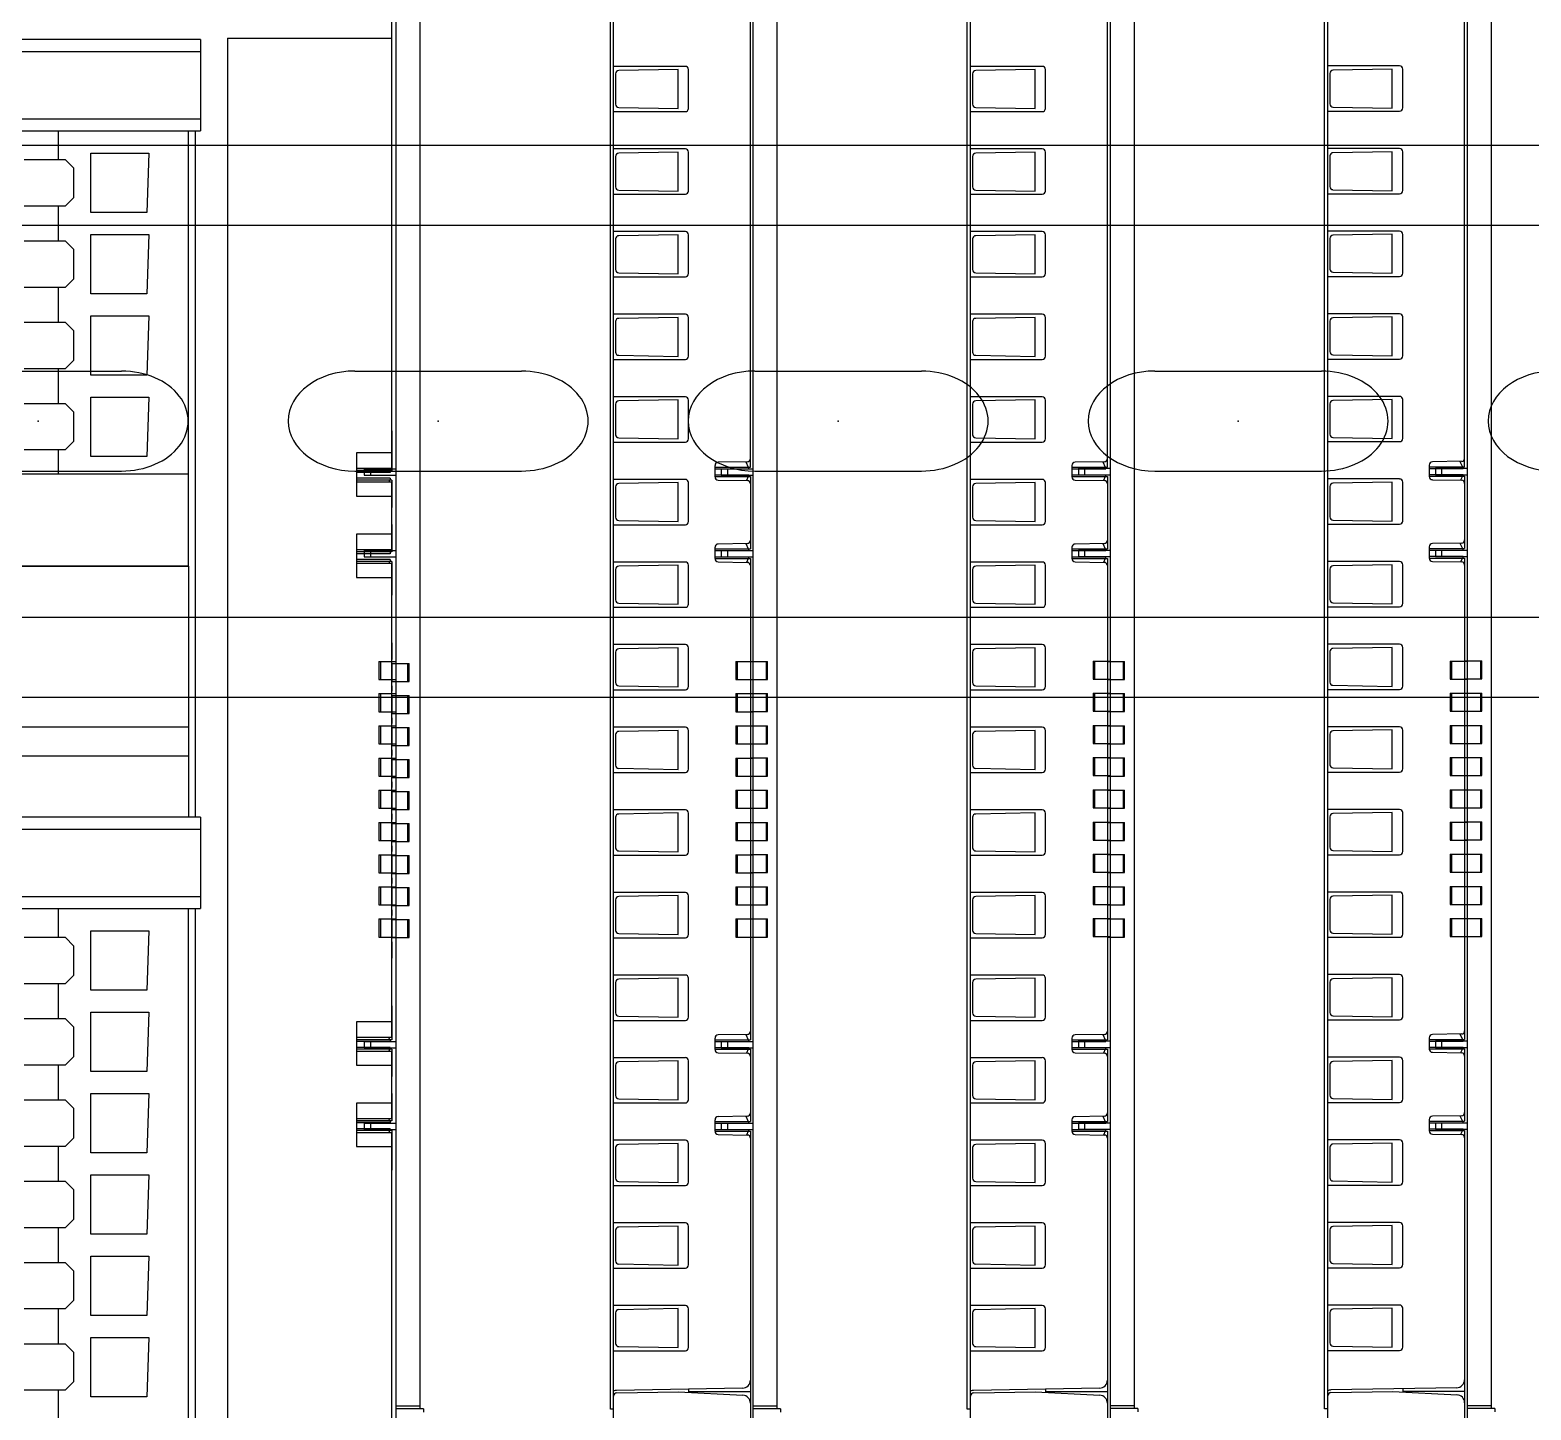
# Model space of a CAD drawing. Header units: inches. Extents: x 0.1 to 89.7, y 0.1 to 57.6.
# Drawn here: x 77.093 to 80.822, y 31.256 to 34.684 of the extents above; entities that cross this region are included whole.
import ezdxf
from ezdxf.enums import TextEntityAlignment as Align

# ---------------------------------------------------------------- set-up
doc = ezdxf.new("R2010")
doc.units = ezdxf.units.IN
doc.header["$MEASUREMENT"] = 0
doc.layers.add('PSYMS', color=7, linetype='Continuous')
doc.styles.get("Standard").update_dxf_attribs({"font": 'arial.ttf'})
doc.styles.add('WD', font='romans.shx', dxfattribs={"height": 0.185})

# ---------------------------------------------------------------- blocks, each defined once
blk = doc.blocks.new('5069_L320ERS2')
at = {"color": 7, "linetype": 'Continuous', "lineweight": 25}
for p, q in [((4.5798, 2.8163), (4.5798, 5.8723)), ((4.0224, 4.067), (3.4108, 4.067)), ((3.4108, 4.032), (4.0224, 4.032)), ((4.0224, 4.067), (4.0224, 3.8009)), ((4.1004, 4.0712), (4.1004, 0.0044)), ((4.1004, 4.0712), (4.5798, 4.0712)), ((3.4108, 3.8359), (4.0224, 3.8359)), ((3.4108, 3.8009), (4.0224, 3.8009)), ((3.6069, 3.8009), (3.6069, 3.7159)), ((3.9874, 2.532), (3.9874, 3.8009)), ((4.007, 3.8009), (4.007, 1.7986)), ((3.7021, 3.5623), (3.7021, 3.7355)), ((3.7021, 3.7355), (3.8712, 3.7355)), ((3.8712, 3.7355), (3.866, 3.5623)), ((3.6284, 3.7159), (3.5075, 3.7159)), ((3.6284, 3.7159), (3.6517, 3.6926)), ((3.6517, 3.6926), (3.6517, 3.6057)), ((3.6517, 3.6057), (3.6284, 3.5824)), ((3.5075, 3.5824), (3.6284, 3.5824)), ((3.6069, 3.5824), (3.6069, 3.4788)), ((3.866, 3.5623), (3.7021, 3.5623)), ((3.6284, 3.4788), (3.5075, 3.4788)), ((3.6284, 3.4788), (3.6517, 3.4554)), ((3.7021, 3.3252), (3.7021, 3.4984)), ((3.7021, 3.4984), (3.8712, 3.4984)), ((3.8712, 3.4984), (3.866, 3.3252)), ((3.6517, 3.4554), (3.6517, 3.3686)), ((3.5075, 3.3452), (3.6284, 3.3452)), ((3.6069, 3.3452), (3.6069, 3.2416)), ((3.6517, 3.3686), (3.6284, 3.3452)), ((3.866, 3.3252), (3.7021, 3.3252)), ((3.6284, 3.2416), (3.5075, 3.2416)), ((3.6284, 3.2416), (3.6517, 3.2183)), ((3.7021, 3.088), (3.7021, 3.2612)), ((3.7021, 3.2612), (3.8712, 3.2612)), ((3.8712, 3.2612), (3.866, 3.088)), ((3.6517, 3.2183), (3.6517, 3.1314)), ((3.6517, 3.1314), (3.6284, 3.1081)), ((3.5075, 3.1081), (3.6284, 3.1081)), ((3.6069, 3.1081), (3.6069, 3.0044)), ((3.866, 3.088), (3.7021, 3.088)), ((3.7021, 2.8508), (3.7021, 3.024)), ((3.7021, 3.024), (3.8712, 3.024)), ((3.8712, 3.024), (3.866, 2.8508)), ((3.6284, 3.0044), (3.5075, 3.0044)), ((3.6284, 3.0044), (3.6517, 2.9811)), ((3.6517, 2.9811), (3.6517, 2.8943)), ((3.6517, 2.8943), (3.6284, 2.8709)), ((4.5798, 2.926), (4.5803, 2.926)), ((4.5803, 2.926), (4.5803, 2.81)), ((3.5075, 2.8709), (3.6284, 2.8709)), ((3.6069, 2.8709), (3.6069, 2.8)), ((3.866, 2.8508), (3.7021, 2.8508)), ((4.4771, 2.8621), (4.4771, 2.7354)), ((4.5798, 2.8621), (4.4771, 2.8621)), ((4.5798, 2.8163), (4.4771, 2.8163)), ((4.5803, 2.81), (4.4771, 2.81)), ((4.5757, 2.8099), (4.4771, 2.8099)), ((4.5757, 2.8046), (4.4771, 2.8046)), ((4.5739, 2.81), (4.571, 2.8163)), ((4.5757, 2.81), (4.5757, 2.8046)), ((3.366, 2.8), (3.9874, 2.8)), ((4.5757, 2.7873), (4.4771, 2.7873)), ((4.5757, 2.782), (4.4771, 2.782)), ((4.5803, 2.782), (4.4771, 2.782)), ((4.5798, 2.7757), (4.4771, 2.7757)), ((4.571, 2.7757), (4.5739, 2.782)), ((4.5757, 2.7873), (4.5757, 2.782)), ((4.5798, 2.5791), (4.5798, 2.7757)), ((4.5803, 2.782), (4.5803, 2.7024)), ((4.4771, 2.7354), (4.5798, 2.7354)), ((4.5803, 2.7024), (4.5798, 2.7024)), ((4.5798, 2.6529), (4.5803, 2.6529)), ((4.5803, 2.6529), (4.5803, 2.5728)), ((4.4771, 2.6249), (4.4771, 2.4983)), ((4.5798, 2.6249), (4.4771, 2.6249)), ((4.5798, 2.5791), (4.4771, 2.5791)), ((4.5757, 2.5728), (4.4771, 2.5728)), ((4.5803, 2.5728), (4.4771, 2.5728)), ((4.5757, 2.5675), (4.4771, 2.5675)), ((4.5757, 2.5502), (4.4771, 2.5502)), ((4.5757, 2.5449), (4.4771, 2.5449)), ((4.5803, 2.5448), (4.4771, 2.5448)), ((4.5739, 2.5728), (4.571, 2.5791)), ((4.571, 2.5385), (4.5739, 2.5448)), ((4.5757, 2.5728), (4.5757, 2.5675)), ((4.5757, 2.5502), (4.5757, 2.5448)), ((4.5803, 2.5448), (4.5803, 2.4461)), ((3.366, 2.532), (3.9874, 2.532)), ((3.366, 2.531), (3.9874, 2.531)), ((3.9874, 2.531), (3.9874, 1.7986)), ((4.5798, 2.5385), (4.4771, 2.5385)), ((4.4771, 2.4983), (4.5798, 2.4983)), ((4.5798, 1.1562), (4.5798, 2.5385)), ((4.5803, 2.4461), (4.5798, 2.4461)), ((4.5798, 2.3074), (4.5803, 2.3074)), ((4.5803, 2.3074), (4.5803, 2.2593)), ((4.5803, 2.2593), (4.5798, 2.2593)), ((4.5799, 2.2472), (4.6303, 2.2472)), ((4.5799, 2.2472), (4.5799, 2.1949)), ((4.6262, 2.2472), (4.6262, 2.1949)), ((4.6303, 2.1949), (4.6303, 2.2472)), ((4.5799, 2.1949), (4.6303, 2.1949)), ((4.5798, 2.1823), (4.5803, 2.1823)), ((4.5803, 2.166), (4.5798, 2.166)), ((4.5799, 2.1538), (4.6303, 2.1538)), ((4.5799, 2.1538), (4.5799, 2.1015)), ((4.5803, 2.1823), (4.5803, 2.166)), ((4.6262, 2.1538), (4.6262, 2.1015)), ((4.6303, 2.1015), (4.6303, 2.1538)), ((4.5799, 2.1015), (4.6303, 2.1015)), ((3.366, 2.0627), (3.9874, 2.0627)), ((4.5798, 2.0889), (4.5803, 2.0889)), ((4.5803, 2.0726), (4.5798, 2.0726)), ((4.5799, 2.0605), (4.6303, 2.0605)), ((4.5799, 2.0605), (4.5799, 2.0082)), ((4.5803, 2.0889), (4.5803, 2.0726)), ((4.6262, 2.0605), (4.6262, 2.0082)), ((4.6303, 2.0082), (4.6303, 2.0605)), ((3.366, 1.9776), (3.9874, 1.9776)), ((4.5798, 1.9956), (4.5803, 1.9956)), ((4.5803, 1.9792), (4.5798, 1.9792)), ((4.5799, 2.0082), (4.6303, 2.0082)), ((4.5803, 1.9956), (4.5803, 1.9792)), ((4.5799, 1.9671), (4.6303, 1.9671)), ((4.5799, 1.9671), (4.5799, 1.9148)), ((4.6262, 1.9671), (4.6262, 1.9148)), ((4.6303, 1.9148), (4.6303, 1.9671)), ((4.5798, 1.9022), (4.5803, 1.9022)), ((4.5803, 1.8859), (4.5798, 1.8859)), ((4.5799, 1.9148), (4.6303, 1.9148)), ((4.5803, 1.9022), (4.5803, 1.8859)), ((4.5799, 1.8737), (4.6303, 1.8737)), ((4.5799, 1.8737), (4.5799, 1.8214)), ((4.6262, 1.8737), (4.6262, 1.8214)), ((4.6303, 1.8214), (4.6303, 1.8737)), ((4.0224, 1.7986), (3.4108, 1.7986)), ((4.0224, 1.7986), (4.0224, 1.5324)), ((4.5798, 1.8088), (4.5803, 1.8088)), ((4.5799, 1.8214), (4.6303, 1.8214)), ((4.5803, 1.8088), (4.5803, 1.7925)), ((3.4108, 1.7635), (4.0224, 1.7635)), ((4.5803, 1.7925), (4.5798, 1.7925)), ((4.5799, 1.7803), (4.6303, 1.7803)), ((4.5799, 1.7803), (4.5799, 1.7281)), ((4.6262, 1.7803), (4.6262, 1.7281)), ((4.6303, 1.7281), (4.6303, 1.7803)), ((4.5798, 1.7155), (4.5803, 1.7155)), ((4.5799, 1.7281), (4.6303, 1.7281)), ((4.5803, 1.7155), (4.5803, 1.6991)), ((4.5803, 1.6991), (4.5798, 1.6991)), ((4.5799, 1.687), (4.6303, 1.687)), ((4.5799, 1.687), (4.5799, 1.6347)), ((4.6262, 1.687), (4.6262, 1.6347)), ((4.6303, 1.6347), (4.6303, 1.687)), ((4.5798, 1.6221), (4.5803, 1.6221)), ((4.5799, 1.6347), (4.6303, 1.6347)), ((4.5803, 1.6221), (4.5803, 1.6057)), ((4.5803, 1.6057), (4.5798, 1.6057)), ((4.5799, 1.5936), (4.6303, 1.5936)), ((4.5799, 1.5936), (4.5799, 1.5413)), ((4.6262, 1.5936), (4.6262, 1.5413)), ((4.6303, 1.5413), (4.6303, 1.5936)), ((3.4108, 1.5675), (4.0224, 1.5675)), ((3.4108, 1.5324), (4.0224, 1.5324)), ((3.6069, 1.5324), (3.6069, 1.4475)), ((3.9874, 0.0045), (3.9874, 1.5324)), ((4.007, 1.5324), (4.007, 0.0044)), ((4.5799, 1.5413), (4.6303, 1.5413)), ((4.5798, 1.5287), (4.5803, 1.5287)), ((4.5803, 1.5124), (4.5798, 1.5124)), ((4.5799, 1.5002), (4.6303, 1.5002)), ((4.5799, 1.5002), (4.5799, 1.4479)), ((4.5803, 1.5287), (4.5803, 1.5124)), ((4.6262, 1.5002), (4.6262, 1.4479)), ((4.6303, 1.4479), (4.6303, 1.5002)), ((3.6284, 1.4475), (3.5075, 1.4475)), ((3.6284, 1.4475), (3.6517, 1.4241)), ((3.7021, 1.2939), (3.7021, 1.4671)), ((3.7021, 1.4671), (3.8712, 1.4671)), ((3.8712, 1.4671), (3.866, 1.2939)), ((4.5799, 1.4479), (4.6303, 1.4479)), ((3.6517, 1.4241), (3.6517, 1.3373)), ((4.5798, 1.4353), (4.5803, 1.4353)), ((4.5803, 1.4353), (4.5803, 1.3873)), ((4.5803, 1.3873), (4.5798, 1.3873)), ((3.5075, 1.314), (3.6284, 1.314)), ((3.6069, 1.314), (3.6069, 1.2103)), ((3.6517, 1.3373), (3.6284, 1.314)), ((3.866, 1.2939), (3.7021, 1.2939)), ((3.7021, 1.0567), (3.7021, 1.2299)), ((3.7021, 1.2299), (3.8712, 1.2299)), ((3.8712, 1.2299), (3.866, 1.0567)), ((4.5798, 1.2486), (4.5803, 1.2486)), ((4.5803, 1.2486), (4.5803, 1.1499)), ((3.6284, 1.2103), (3.5075, 1.2103)), ((3.6284, 1.2103), (3.6517, 1.187)), ((3.6517, 1.187), (3.6517, 1.1001)), ((4.4771, 1.2017), (4.4771, 1.0755)), ((4.5798, 1.2017), (4.4771, 1.2017)), ((4.5798, 1.1562), (4.4771, 1.1562)), ((4.5803, 1.1499), (4.4771, 1.1499)), ((4.5757, 1.1498), (4.4771, 1.1498)), ((4.5757, 1.1445), (4.4771, 1.1445)), ((4.5739, 1.1499), (4.571, 1.1562)), ((4.5757, 1.1499), (4.5757, 1.1445)), ((3.6517, 1.1001), (3.6284, 1.0768)), ((4.5757, 1.1272), (4.4771, 1.1272)), ((4.5757, 1.1219), (4.4771, 1.1219)), ((4.5803, 1.1218), (4.4771, 1.1218)), ((4.5798, 1.1155), (4.4771, 1.1155)), ((4.571, 1.1155), (4.5739, 1.1218)), ((4.5757, 1.1272), (4.5757, 1.1218)), ((4.5798, 0.919), (4.5798, 1.1155)), ((4.5803, 1.1218), (4.5803, 1.0423)), ((3.5075, 1.0768), (3.6284, 1.0768)), ((3.6069, 1.0768), (3.6069, 0.9732)), ((3.866, 1.0567), (3.7021, 1.0567)), ((4.4771, 1.0755), (4.5798, 1.0755)), ((4.5803, 1.0423), (4.5798, 1.0423)), ((3.6284, 0.9732), (3.5075, 0.9732)), ((3.6284, 0.9732), (3.6517, 0.9498)), ((3.7021, 0.8196), (3.7021, 0.9928)), ((3.7021, 0.9928), (3.8712, 0.9928)), ((3.8712, 0.9928), (3.866, 0.8196)), ((4.4771, 0.9645), (4.4771, 0.8384)), ((4.5798, 0.9645), (4.4771, 0.9645)), ((4.5798, 0.9928), (4.5803, 0.9928)), ((4.5803, 0.9928), (4.5803, 0.9127)), ((3.6517, 0.9498), (3.6517, 0.863)), ((4.5798, 0.919), (4.4771, 0.919)), ((4.5803, 0.9127), (4.4771, 0.9127)), ((4.5757, 0.9126), (4.4771, 0.9126)), ((4.5757, 0.9073), (4.4771, 0.9073)), ((4.5757, 0.8901), (4.4771, 0.8901)), ((4.5757, 0.8848), (4.4771, 0.8848)), ((4.5803, 0.8847), (4.4771, 0.8847)), ((4.5798, 0.8784), (4.4771, 0.8784)), ((4.5739, 0.9127), (4.571, 0.919)), ((4.571, 0.8784), (4.5739, 0.8847)), ((4.5757, 0.9127), (4.5757, 0.9073)), ((4.5757, 0.8901), (4.5757, 0.8847)), ((4.5798, -0.1216), (4.5798, 0.8784)), ((4.5803, 0.8847), (4.5803, 0.7691)), ((3.5075, 0.8396), (3.6284, 0.8396)), ((3.6069, 0.8396), (3.6069, 0.736)), ((3.6517, 0.863), (3.6284, 0.8396)), ((4.4771, 0.8384), (4.5798, 0.8384)), ((3.866, 0.8196), (3.7021, 0.8196)), ((3.7021, 0.5824), (3.7021, 0.7556)), ((3.7021, 0.7556), (3.8712, 0.7556)), ((3.8712, 0.7556), (3.866, 0.5824)), ((4.5798, 0.7691), (4.5803, 0.7691)), ((3.6284, 0.736), (3.5075, 0.736)), ((3.6284, 0.736), (3.6517, 0.7127)), ((3.6517, 0.7127), (3.6517, 0.6258)), ((3.6517, 0.6258), (3.6284, 0.6025)), ((3.5075, 0.6025), (3.6284, 0.6025)), ((3.6069, 0.6025), (3.6069, 0.4988)), ((3.866, 0.5824), (3.7021, 0.5824)), ((3.6284, 0.4988), (3.5075, 0.4988)), ((3.6284, 0.4988), (3.6517, 0.4755)), ((3.7021, 0.3452), (3.7021, 0.5184)), ((3.7021, 0.5184), (3.8712, 0.5184)), ((3.8712, 0.5184), (3.866, 0.3452)), ((3.6517, 0.4755), (3.6517, 0.3887)), ((3.5075, 0.3653), (3.6284, 0.3653)), ((3.6069, 0.3653), (3.6069, 0.2617)), ((3.6517, 0.3887), (3.6284, 0.3653)), ((3.866, 0.3452), (3.7021, 0.3452)), ((3.7021, 0.1081), (3.7021, 0.2813)), ((3.7021, 0.2813), (3.8712, 0.2813)), ((3.8712, 0.2813), (3.866, 0.1081)), ((3.6284, 0.2617), (3.5075, 0.2617)), ((3.6284, 0.2617), (3.6517, 0.2383)), ((3.6517, 0.2383), (3.6517, 0.1515)), ((3.6517, 0.1515), (3.6284, 0.1282)), ((3.5075, 0.1282), (3.6284, 0.1282)), ((3.6069, 0.1282), (3.6069, 0.0045)), ((3.866, 0.1081), (3.7021, 0.1081))]:
    blk.add_line(p, q, dxfattribs=at)
at = {"style": 'WD', "width": 0.7}
for tag, p in [('INST', (2.5, 6.6696)), ('LOC', (2.5, 6.5)), ('DESC1', (2.5, 6.3438)), ('DESC2', (2.5, 6.1875)), ('DESC3', (2.5, 6.0396)), ('XREF', (2.5, 5.4688))]:
    blk.add_attdef(tag, text='', height=0.125, dxfattribs=at).set_placement(p, align=Align.CENTER)
at = {"style": 'WD'}
blk.add_attdef('TAG1', text='', height=0.125, dxfattribs=at).set_placement((2.5, 5.875), align=Align.CENTER)
at = {"style": 'WD', "flags": 9}
blk.add_attdef('FAMILY', (2.7047, 5.8398), '', height=0.01, dxfattribs=at)
for tag, p in [('MFG', (2.7278, 5.7762)), ('CAT', (2.7297, 5.7957)), ('ASSYCODE', (2.73, 5.7589))]:
    blk.add_attdef(tag, text='', height=0.01, dxfattribs=at).set_placement(p, align=Align.CENTER)
blk = doc.blocks.new('5069_IB16')
at = {"color": 7, "linetype": 'Continuous', "lineweight": 25}
for p, q in [((-0.0003, -0.1235), (-0.0003, 5.1502)), ((0.8991, 2.456), (0.8991, 5.1378)), ((0.061, 0.0653), (0.061, 4.0712)), ((0.5434, 0.0645), (0.5434, 4.0712)), ((0.5516, -0.0009), (0.5516, 4.0712)), ((0.7338, 3.4734), (0.5516, 3.4734)), ((0.5569, 3.4547), (0.5569, 3.3773)), ((0.7154, 3.4655), (0.5649, 3.4629)), ((0.7154, 3.3665), (0.7154, 3.4655)), ((0.742, 3.3667), (0.742, 3.4653)), ((0.5516, 3.3585), (0.7338, 3.3585)), ((0.5649, 3.3691), (0.7154, 3.3665)), ((0.7338, 3.2637), (0.5516, 3.2637)), ((0.5569, 3.245), (0.5569, 3.1675)), ((0.7154, 3.2558), (0.5649, 3.2531)), ((0.7154, 3.1567), (0.7154, 3.2558)), ((0.742, 3.157), (0.742, 3.2555)), ((0.5516, 3.1488), (0.7338, 3.1488)), ((0.5649, 3.1594), (0.7154, 3.1567)), ((0.7338, 3.054), (0.5516, 3.054)), ((0.5569, 3.0353), (0.5569, 2.9578)), ((0.7154, 3.0461), (0.5649, 3.0434)), ((0.7154, 2.947), (0.7154, 3.0461)), ((0.742, 2.9473), (0.742, 3.0458)), ((0.5516, 2.9391), (0.7338, 2.9391)), ((0.5649, 2.9497), (0.7154, 2.947)), ((0.7338, 2.8443), (0.5516, 2.8443)), ((0.5569, 2.8255), (0.5569, 2.7481)), ((0.7154, 2.8363), (0.5649, 2.8337)), ((0.7154, 2.7373), (0.7154, 2.8363)), ((0.742, 2.7375), (0.742, 2.8361)), ((0.5516, 2.7294), (0.7338, 2.7294)), ((0.5649, 2.7399), (0.7154, 2.7373)), ((0.7338, 2.6346), (0.5516, 2.6346)), ((0.5569, 2.6158), (0.5569, 2.5384)), ((0.7154, 2.6266), (0.5649, 2.624)), ((0.7154, 2.5276), (0.7154, 2.6266)), ((0.742, 2.5278), (0.742, 2.6264)), ((0.5516, 2.5197), (0.7338, 2.5197)), ((0.5649, 2.5302), (0.7154, 2.5276)), ((-0.0812, 2.4519), (-0.0003, 2.4519)), ((-0.0812, 2.4519), (-0.0812, 2.4356)), ((-0.0657, 2.4519), (-0.0657, 2.4356)), ((0.8091, 2.4602), (0.8091, 2.4313)), ((0.8091, 2.456), (0.8991, 2.456)), ((0.8091, 2.4517), (0.8951, 2.4517)), ((0.891, 2.4697), (0.8172, 2.4684)), ((0.8872, 2.4696), (0.8935, 2.456)), ((0.8951, 2.4517), (0.8951, 2.456)), ((-0.0812, 2.4356), (-0.0003, 2.4356)), ((0.7338, 2.4249), (0.5516, 2.4249)), ((0.5569, 2.4061), (0.5569, 2.3287)), ((0.7154, 2.4169), (0.5649, 2.4143)), ((0.7154, 2.3179), (0.7154, 2.4169)), ((0.742, 2.3181), (0.742, 2.4167)), ((0.8091, 2.4362), (0.8951, 2.4362)), ((0.8091, 2.4319), (0.8991, 2.4319)), ((0.8172, 2.4232), (0.891, 2.4219)), ((0.8935, 2.4319), (0.8889, 2.4219)), ((0.8951, 2.4319), (0.8951, 2.4362)), ((0.8991, 2.4319), (0.8991, 2.2483)), ((0.5516, 2.3099), (0.7338, 2.3099)), ((0.5649, 2.3205), (0.7154, 2.3179)), ((0.8091, 2.2526), (0.8091, 2.2237)), ((0.8091, 2.2483), (0.8991, 2.2483)), ((0.891, 2.262), (0.8172, 2.2607)), ((0.8872, 2.262), (0.8935, 2.2483)), ((0.8951, 2.244), (0.8951, 2.2483)), ((-0.0812, 2.2442), (-0.0812, 2.2279)), ((-0.0812, 2.2442), (-0.0003, 2.2442)), ((-0.0812, 2.2279), (-0.0003, 2.2279)), ((-0.0657, 2.2442), (-0.0657, 2.2279)), ((0.7338, 2.2151), (0.5516, 2.2151)), ((0.8091, 2.244), (0.8951, 2.244)), ((0.8091, 2.2285), (0.8951, 2.2285)), ((0.8091, 2.2242), (0.8991, 2.2242)), ((0.8172, 2.2155), (0.891, 2.2142)), ((0.8935, 2.2242), (0.8889, 2.2142)), ((0.8951, 2.2242), (0.8951, 2.2285)), ((0.8991, 2.2242), (0.8991, 1.0023)), ((0.5569, 2.1964), (0.5569, 2.119)), ((0.7154, 2.2072), (0.5649, 2.2046)), ((0.7154, 2.1082), (0.7154, 2.2072)), ((0.742, 2.1084), (0.742, 2.207)), ((0.5516, 2.1002), (0.7338, 2.1002)), ((0.5649, 2.1108), (0.7154, 2.1082)), ((0.7338, 2.0054), (0.5516, 2.0054)), ((0.5569, 1.9867), (0.5569, 1.9093)), ((0.7154, 1.9975), (0.5649, 1.9949)), ((0.7154, 1.8985), (0.7154, 1.9975)), ((0.742, 1.8987), (0.742, 1.9972)), ((-0.044, 1.9628), (-0.0003, 1.9628)), ((-0.044, 1.9628), (-0.044, 1.917)), ((-0.0405, 1.9628), (-0.0405, 1.917)), ((0.8991, 1.963), (0.9428, 1.963)), ((0.9393, 1.963), (0.9393, 1.9172)), ((0.9428, 1.9172), (0.9428, 1.963)), ((-0.044, 1.917), (-0.0003, 1.917)), ((0.8991, 1.9172), (0.9428, 1.9172)), ((-0.044, 1.881), (-0.0003, 1.881)), ((-0.044, 1.881), (-0.044, 1.8352)), ((-0.0405, 1.881), (-0.0405, 1.8352)), ((0.5516, 1.8905), (0.7338, 1.8905)), ((0.5649, 1.9011), (0.7154, 1.8985)), ((0.8991, 1.8812), (0.9428, 1.8812)), ((0.9393, 1.8812), (0.9393, 1.8354)), ((0.9428, 1.8354), (0.9428, 1.8812)), ((-0.044, 1.8352), (-0.0003, 1.8352)), ((0.8991, 1.8354), (0.9428, 1.8354)), ((-0.044, 1.7993), (-0.0003, 1.7993)), ((-0.044, 1.7993), (-0.044, 1.7535)), ((-0.0405, 1.7993), (-0.0405, 1.7535)), ((0.7338, 1.7957), (0.5516, 1.7957)), ((0.8991, 1.7995), (0.9428, 1.7995)), ((0.9393, 1.7995), (0.9393, 1.7537)), ((0.9428, 1.7537), (0.9428, 1.7995)), ((-0.044, 1.7535), (-0.0003, 1.7535)), ((0.5569, 1.777), (0.5569, 1.6995)), ((0.7154, 1.7878), (0.5649, 1.7851)), ((0.7154, 1.6887), (0.7154, 1.7878)), ((0.742, 1.689), (0.742, 1.7875)), ((0.8991, 1.7537), (0.9428, 1.7537)), ((-0.044, 1.7175), (-0.0003, 1.7175)), ((-0.044, 1.7175), (-0.044, 1.6717)), ((-0.0405, 1.7175), (-0.0405, 1.6717)), ((0.8991, 1.7177), (0.9428, 1.7177)), ((0.9393, 1.7177), (0.9393, 1.6719)), ((0.9428, 1.6719), (0.9428, 1.7177)), ((0.5516, 1.6808), (0.7338, 1.6808)), ((0.5649, 1.6914), (0.7154, 1.6887)), ((-0.044, 1.6717), (-0.0003, 1.6717)), ((0.8991, 1.6719), (0.9428, 1.6719)), ((-0.044, 1.6357), (-0.0003, 1.6357)), ((-0.044, 1.6357), (-0.044, 1.59)), ((-0.0405, 1.6357), (-0.0405, 1.59)), ((0.8991, 1.6359), (0.9428, 1.6359)), ((0.9393, 1.6359), (0.9393, 1.5902)), ((0.9428, 1.5902), (0.9428, 1.6359)), ((-0.044, 1.59), (-0.0003, 1.59)), ((0.7338, 1.586), (0.5516, 1.586)), ((0.5569, 1.5672), (0.5569, 1.4898)), ((0.7154, 1.578), (0.5649, 1.5754)), ((0.7154, 1.479), (0.7154, 1.578)), ((0.742, 1.4793), (0.742, 1.5778)), ((0.8991, 1.5902), (0.9428, 1.5902)), ((-0.044, 1.554), (-0.0003, 1.554)), ((-0.044, 1.554), (-0.044, 1.5082)), ((-0.0405, 1.554), (-0.0405, 1.5082)), ((0.8991, 1.5542), (0.9428, 1.5542)), ((0.9393, 1.5542), (0.9393, 1.5084)), ((0.9428, 1.5084), (0.9428, 1.5542)), ((-0.044, 1.5082), (-0.0003, 1.5082)), ((0.8991, 1.5084), (0.9428, 1.5084)), ((-0.044, 1.4722), (-0.0003, 1.4722)), ((-0.044, 1.4722), (-0.044, 1.4264)), ((-0.0405, 1.4722), (-0.0405, 1.4264)), ((0.5516, 1.4711), (0.7338, 1.4711)), ((0.5649, 1.4816), (0.7154, 1.479)), ((0.8991, 1.4724), (0.9428, 1.4724)), ((0.9393, 1.4724), (0.9393, 1.4266)), ((0.9428, 1.4266), (0.9428, 1.4724)), ((-0.044, 1.4264), (-0.0003, 1.4264)), ((0.8991, 1.4266), (0.9428, 1.4266)), ((-0.044, 1.3905), (-0.0003, 1.3905)), ((-0.044, 1.3905), (-0.044, 1.3447)), ((-0.0405, 1.3905), (-0.0405, 1.3447)), ((0.7338, 1.3763), (0.5516, 1.3763)), ((0.8991, 1.3907), (0.9428, 1.3907)), ((0.9393, 1.3907), (0.9393, 1.3449)), ((0.9428, 1.3449), (0.9428, 1.3907)), ((-0.044, 1.3447), (-0.0003, 1.3447)), ((0.5569, 1.3575), (0.5569, 1.2801)), ((0.7154, 1.3683), (0.5649, 1.3657)), ((0.7154, 1.2693), (0.7154, 1.3683)), ((0.742, 1.2695), (0.742, 1.3681)), ((0.8991, 1.3449), (0.9428, 1.3449)), ((-0.044, 1.3089), (-0.0003, 1.3089)), ((-0.044, 1.3089), (-0.044, 1.2631)), ((-0.0405, 1.3089), (-0.0405, 1.2631)), ((0.8991, 1.3089), (0.9428, 1.3089)), ((0.9393, 1.3089), (0.9393, 1.2631)), ((0.9428, 1.2631), (0.9428, 1.3089)), ((-0.044, 1.2631), (-0.0003, 1.2631)), ((0.5516, 1.2614), (0.7338, 1.2614)), ((0.5649, 1.2719), (0.7154, 1.2693)), ((0.8991, 1.2631), (0.9428, 1.2631)), ((0.7338, 1.1666), (0.5516, 1.1666)), ((0.5569, 1.1478), (0.5569, 1.0704)), ((0.7154, 1.1586), (0.5649, 1.156)), ((0.7154, 1.0596), (0.7154, 1.1586)), ((0.742, 1.0598), (0.742, 1.1584)), ((0.5516, 1.0516), (0.7338, 1.0516)), ((0.5649, 1.0622), (0.7154, 1.0596)), ((-0.0812, 0.9982), (-0.0003, 0.9982)), ((-0.0812, 0.9982), (-0.0812, 0.9819)), ((-0.0657, 0.9982), (-0.0657, 0.9819)), ((0.8091, 1.0065), (0.8091, 0.9776)), ((0.8091, 1.0023), (0.8991, 1.0023)), ((0.8091, 0.998), (0.8951, 0.998)), ((0.891, 1.016), (0.8172, 1.0147)), ((0.8872, 1.0159), (0.8935, 1.0023)), ((0.8951, 0.998), (0.8951, 1.0023)), ((-0.0812, 0.9819), (-0.0003, 0.9819)), ((0.7338, 0.9568), (0.5516, 0.9568)), ((0.8091, 0.9825), (0.8951, 0.9825)), ((0.8091, 0.9782), (0.8991, 0.9782)), ((0.8172, 0.9695), (0.891, 0.9682)), ((0.8935, 0.9782), (0.8889, 0.9682)), ((0.8951, 0.9782), (0.8951, 0.9825)), ((0.8991, 0.9782), (0.8991, 0.7946)), ((0.5569, 0.9381), (0.5569, 0.8607)), ((0.7154, 0.9489), (0.5649, 0.9463)), ((0.7154, 0.8499), (0.7154, 0.9489)), ((0.742, 0.8501), (0.742, 0.9487)), ((0.5516, 0.8419), (0.7338, 0.8419)), ((0.5649, 0.8525), (0.7154, 0.8499)), ((0.891, 0.8083), (0.8172, 0.807)), ((0.8872, 0.8083), (0.8935, 0.7946)), ((-0.0812, 0.7905), (-0.0003, 0.7905)), ((-0.0812, 0.7905), (-0.0812, 0.7742)), ((-0.0812, 0.7742), (-0.0003, 0.7742)), ((-0.0657, 0.7905), (-0.0657, 0.7742)), ((0.8091, 0.7989), (0.8091, 0.77)), ((0.8091, 0.7946), (0.8991, 0.7946)), ((0.8091, 0.7903), (0.8951, 0.7903)), ((0.8091, 0.7748), (0.8951, 0.7748)), ((0.8091, 0.7705), (0.8991, 0.7705)), ((0.8935, 0.7705), (0.8889, 0.7605)), ((0.8951, 0.7903), (0.8951, 0.7946)), ((0.8951, 0.7705), (0.8951, 0.7748)), ((0.8991, 0.7705), (0.8991, -0.1113)), ((0.7338, 0.7471), (0.5516, 0.7471)), ((0.5569, 0.7284), (0.5569, 0.651)), ((0.7154, 0.7392), (0.5649, 0.7366)), ((0.7154, 0.6402), (0.7154, 0.7392)), ((0.742, 0.6404), (0.742, 0.739)), ((0.8172, 0.7618), (0.891, 0.7605)), ((0.5516, 0.6322), (0.7338, 0.6322)), ((0.5649, 0.6428), (0.7154, 0.6402)), ((0.7338, 0.5374), (0.5516, 0.5374)), ((0.5569, 0.5187), (0.5569, 0.4412)), ((0.7154, 0.5295), (0.5649, 0.5268)), ((0.7154, 0.4304), (0.7154, 0.5295)), ((0.742, 0.4307), (0.742, 0.5292)), ((0.5516, 0.4225), (0.7338, 0.4225)), ((0.5649, 0.4331), (0.7154, 0.4304)), ((0.7338, 0.3277), (0.5516, 0.3277)), ((0.5569, 0.309), (0.5569, 0.2315)), ((0.7154, 0.3198), (0.5649, 0.3171)), ((0.7154, 0.2207), (0.7154, 0.3198)), ((0.742, 0.221), (0.742, 0.3195)), ((0.5516, 0.2128), (0.7338, 0.2128)), ((0.5649, 0.2234), (0.7154, 0.2207)), ((0.879, 0.1179), (0.5594, 0.1123)), ((0.742, 0.1155), (0.742, 0.1083)), ((0.5596, 0.1057), (0.7168, 0.1085)), ((0.7168, 0.1085), (0.8797, 0.0999)), ((0.8991, 0.1083), (0.742, 0.1083)), ((0.061, 0.0724), (-0.0003, 0.0724)), ((0.0692, 0.0653), (-0.0003, 0.0653)), ((0.0692, 0.0653), (0.0692, 0.0567)), ((0.5516, 0.0645), (0.5434, 0.0645))]:
    blk.add_line(p, q, dxfattribs=at)
for centre, radius, start, end in [((0.7338, 3.4653), 0.00818, 360, 90), ((0.565, 3.4547), 0.00818, 91, 180), ((0.565, 3.3773), 0.00818, 180, 269), ((0.7338, 3.3667), 0.00818, 270, 0), ((0.565, 3.245), 0.00818, 91, 180), ((0.7338, 3.2555), 0.00818, 360, 90), ((0.565, 3.1675), 0.00818, 180, 269), ((0.7338, 3.157), 0.00818, 270, 0), ((0.7338, 3.0458), 0.00818, 360, 90), ((0.565, 3.0353), 0.00818, 91, 180), ((0.565, 2.9578), 0.00818, 180, 269), ((0.7338, 2.9473), 0.00818, 270, 0), ((0.565, 2.8255), 0.00818, 91, 180), ((0.7338, 2.8361), 0.00818, 360, 90), ((0.565, 2.7481), 0.00818, 180, 269), ((0.7338, 2.7375), 0.00818, 270, 0), ((0.7338, 2.6264), 0.00818, 360, 90), ((0.565, 2.6158), 0.00818, 91, 180), ((0.565, 2.5384), 0.00818, 180, 269), ((0.7338, 2.5278), 0.00818, 270, 0), ((0.8909, 2.4779), 0.00818, 271, 0), ((0.8173, 2.4602), 0.00818, 91, 180), ((0.565, 2.4061), 0.00818, 91, 180), ((0.7338, 2.4167), 0.00818, 0, 90), ((0.8173, 2.4313), 0.00818, 180, 269), ((0.8909, 2.4137), 0.00818, 0, 89), ((0.565, 2.3287), 0.00818, 180, 269), ((0.7338, 2.3181), 0.00818, 270, 360), ((0.8173, 2.2526), 0.00818, 91, 180), ((0.8909, 2.2702), 0.00818, 271, 360), ((0.7338, 2.207), 0.00818, 0, 90), ((0.8173, 2.2237), 0.00818, 180, 269), ((0.8909, 2.206), 0.00818, 0, 89), ((0.565, 2.1964), 0.00818, 91, 180), ((0.565, 2.119), 0.00818, 180, 269), ((0.7338, 2.1084), 0.00818, 270, 360), ((0.565, 1.9867), 0.00818, 91, 180), ((0.7338, 1.9972), 0.00818, 360, 90), ((0.565, 1.9093), 0.00818, 180, 269), ((0.7338, 1.8987), 0.00818, 270, 360), ((0.7338, 1.7875), 0.00818, 360, 90), ((0.565, 1.777), 0.00818, 91, 180), ((0.565, 1.6995), 0.00818, 180, 269), ((0.7338, 1.689), 0.00818, 270, 0), ((0.565, 1.5672), 0.00818, 91, 180), ((0.7338, 1.5778), 0.00818, 0, 90), ((0.565, 1.4898), 0.00818, 180, 269), ((0.7338, 1.4793), 0.00818, 270, 0), ((0.7338, 1.3681), 0.00818, 0, 90), ((0.565, 1.3575), 0.00818, 91, 180), ((0.565, 1.2801), 0.00818, 180, 269), ((0.7338, 1.2695), 0.00818, 270, 360), ((0.565, 1.1478), 0.00818, 91, 180), ((0.7338, 1.1584), 0.00818, 0, 90), ((0.565, 1.0704), 0.00818, 180, 269), ((0.7338, 1.0598), 0.00818, 270, 0), ((0.8173, 1.0065), 0.00818, 91, 180), ((0.8909, 1.0242), 0.00818, 271, 360), ((0.7338, 0.9487), 0.00818, 0, 90), ((0.8173, 0.9776), 0.00818, 180, 269), ((0.8909, 0.96), 0.00818, 0, 89), ((0.565, 0.9381), 0.00818, 91, 180), ((0.565, 0.8607), 0.00818, 180, 269), ((0.7338, 0.8501), 0.00818, 270, 0), ((0.8173, 0.7989), 0.00818, 91, 180), ((0.8909, 0.8165), 0.00818, 271, 0), ((0.8173, 0.77), 0.00818, 180, 269), ((0.565, 0.7284), 0.00818, 91, 180), ((0.7338, 0.739), 0.00818, 0, 90), ((0.8909, 0.7523), 0.00818, 0, 89), ((0.565, 0.651), 0.00818, 180, 269), ((0.7338, 0.6404), 0.00818, 270, 0), ((0.7338, 0.5292), 0.00818, 0, 90), ((0.565, 0.5187), 0.00818, 91, 180), ((0.565, 0.4412), 0.00818, 180, 269), ((0.7338, 0.4307), 0.00818, 270, 0), ((0.565, 0.309), 0.00818, 91, 180), ((0.7338, 0.3195), 0.00818, 0, 90), ((0.565, 0.2315), 0.00818, 180, 269), ((0.7338, 0.221), 0.00818, 270, 0), ((0.8786, 0.1383), 0.0204, 271, 0), ((0.5598, 0.0918), 0.0204, 91, 113.5782), ((0.5598, 0.0976), 0.00818, 91, 180), ((0.8786, 0.0795), 0.0204, 0, 87)]:
    blk.add_arc(centre, radius, start, end, dxfattribs=at)
at = {"style": 'WD', "width": 0.7}
for tag, p in [('LOC', (0.4544, 5.875)), ('XREF', (0.4526, 4.625)), ('INST', (0.4526, 4.3017)), ('DESC1', (0.5, -0.6326)), ('DESC2', (0.5, -0.7888)), ('DESC3', (0.5, -0.9367))]:
    blk.add_attdef(tag, text='', height=0.125, dxfattribs=at).set_placement(p, align=Align.CENTER)
at = {"style": 'WD'}
blk.add_attdef('TAG1', text='', height=0.125, dxfattribs=at).set_placement((0.4544, 5.6875), align=Align.CENTER)
at = {"style": 'WD', "flags": 9}
blk.add_attdef('FAMILY', (0.4287, 4.5447), '', height=0.01, dxfattribs=at)
for tag, p in [('CAT', (0.4537, 4.5005)), ('ASSYCODE', (0.454, 4.4637)), ('MFG', (0.4518, 4.481))]:
    blk.add_attdef(tag, text='', height=0.01, dxfattribs=at).set_placement(p, align=Align.CENTER)
blk = doc.blocks.new('5069_OB16')
at = {"color": 7, "linetype": 'Continuous', "lineweight": 25}
for p, q in [((0.0003, -0.1225), (0.0003, 5.1513)), ((0.8997, 2.4571), (0.8997, 5.1388)), ((0.0616, 0.0664), (0.0616, 4.0722)), ((0.544, 0.0656), (0.544, 4.0722)), ((0.5522, 0.0002), (0.5522, 4.0722)), ((0.7344, 3.4745), (0.5522, 3.4745)), ((0.5575, 3.4557), (0.5575, 3.3783)), ((0.716, 3.4665), (0.5655, 3.4639)), ((0.716, 3.3675), (0.716, 3.4665)), ((0.7426, 3.3678), (0.7426, 3.4663)), ((0.5522, 3.3596), (0.7344, 3.3596)), ((0.5655, 3.3701), (0.716, 3.3675)), ((0.7344, 3.2648), (0.5522, 3.2648)), ((0.5575, 3.246), (0.5575, 3.1686)), ((0.716, 3.2568), (0.5655, 3.2542)), ((0.716, 3.1578), (0.716, 3.2568)), ((0.7426, 3.158), (0.7426, 3.2566)), ((0.5522, 3.1499), (0.7344, 3.1499)), ((0.5655, 3.1604), (0.716, 3.1578)), ((0.7344, 3.0551), (0.5522, 3.0551)), ((0.5575, 3.0363), (0.5575, 2.9589)), ((0.716, 3.0471), (0.5655, 3.0445)), ((0.716, 2.9481), (0.716, 3.0471)), ((0.7426, 2.9483), (0.7426, 3.0469)), ((0.5522, 2.9401), (0.7344, 2.9401)), ((0.5655, 2.9507), (0.716, 2.9481)), ((0.7344, 2.8453), (0.5522, 2.8453)), ((0.5575, 2.8266), (0.5575, 2.7492)), ((0.716, 2.8374), (0.5655, 2.8348)), ((0.716, 2.7384), (0.716, 2.8374)), ((0.7426, 2.7386), (0.7426, 2.8372)), ((0.5522, 2.7304), (0.7344, 2.7304)), ((0.5655, 2.741), (0.716, 2.7384)), ((0.7344, 2.6356), (0.5522, 2.6356)), ((0.5575, 2.6169), (0.5575, 2.5395)), ((0.716, 2.6277), (0.5655, 2.6251)), ((0.716, 2.5287), (0.716, 2.6277)), ((0.7426, 2.5289), (0.7426, 2.6274)), ((0.5522, 2.5207), (0.7344, 2.5207)), ((0.5655, 2.5313), (0.716, 2.5287)), ((-0.0806, 2.453), (0.0003, 2.453)), ((-0.0806, 2.453), (-0.0806, 2.4366)), ((-0.0651, 2.453), (-0.0651, 2.4366)), ((0.8097, 2.4613), (0.8097, 2.4324)), ((0.8097, 2.4571), (0.8997, 2.4571)), ((0.8097, 2.4528), (0.8957, 2.4528)), ((0.8916, 2.4708), (0.8178, 2.4695)), ((0.8878, 2.4707), (0.8941, 2.4571)), ((0.8957, 2.4528), (0.8957, 2.4571)), ((-0.0806, 2.4366), (0.0003, 2.4366)), ((0.7344, 2.4259), (0.5522, 2.4259)), ((0.5575, 2.4072), (0.5575, 2.3297)), ((0.716, 2.418), (0.5655, 2.4153)), ((0.716, 2.3189), (0.716, 2.418)), ((0.7426, 2.3192), (0.7426, 2.4177)), ((0.8097, 2.4372), (0.8957, 2.4372)), ((0.8097, 2.4329), (0.8997, 2.4329)), ((0.8178, 2.4242), (0.8916, 2.4229)), ((0.8941, 2.4329), (0.8895, 2.423)), ((0.8957, 2.4329), (0.8957, 2.4372)), ((0.8997, 2.4329), (0.8997, 2.2494)), ((0.5522, 2.311), (0.7344, 2.311)), ((0.5655, 2.3216), (0.716, 2.3189)), ((0.8097, 2.2536), (0.8097, 2.2247)), ((0.8097, 2.2494), (0.8997, 2.2494)), ((0.8916, 2.2631), (0.8178, 2.2618)), ((0.8878, 2.263), (0.8941, 2.2494)), ((0.8957, 2.2451), (0.8957, 2.2494)), ((-0.0806, 2.2453), (-0.0806, 2.2289)), ((-0.0806, 2.2453), (0.0003, 2.2453)), ((-0.0806, 2.2289), (0.0003, 2.2289)), ((-0.0651, 2.2453), (-0.0651, 2.2289)), ((0.7344, 2.2162), (0.5522, 2.2162)), ((0.8097, 2.2451), (0.8957, 2.2451)), ((0.8097, 2.2296), (0.8957, 2.2296)), ((0.8097, 2.2253), (0.8997, 2.2253)), ((0.8178, 2.2165), (0.8916, 2.2153)), ((0.8941, 2.2253), (0.8895, 2.2153)), ((0.8957, 2.2253), (0.8957, 2.2296)), ((0.8997, 2.2253), (0.8997, 1.0034)), ((0.5575, 2.1974), (0.5575, 2.12)), ((0.716, 2.2082), (0.5655, 2.2056)), ((0.716, 2.1092), (0.716, 2.2082)), ((0.7426, 2.1095), (0.7426, 2.208)), ((0.5522, 2.1013), (0.7344, 2.1013)), ((0.5655, 2.1118), (0.716, 2.1092)), ((0.7344, 2.0065), (0.5522, 2.0065)), ((0.5575, 1.9877), (0.5575, 1.9103)), ((0.716, 1.9985), (0.5655, 1.9959)), ((0.716, 1.8995), (0.716, 1.9985)), ((0.7426, 1.8997), (0.7426, 1.9983)), ((-0.0434, 1.9638), (0.0003, 1.9638)), ((-0.0434, 1.9638), (-0.0434, 1.9181)), ((-0.0399, 1.9638), (-0.0399, 1.9181)), ((0.8997, 1.964), (0.9434, 1.964)), ((0.9399, 1.964), (0.9399, 1.9183)), ((0.9434, 1.9183), (0.9434, 1.964)), ((-0.0434, 1.9181), (0.0003, 1.9181)), ((0.8997, 1.9183), (0.9434, 1.9183)), ((-0.0434, 1.8821), (0.0003, 1.8821)), ((-0.0434, 1.8821), (-0.0434, 1.8363)), ((-0.0399, 1.8821), (-0.0399, 1.8363)), ((0.5522, 1.8916), (0.7344, 1.8916)), ((0.5655, 1.9021), (0.716, 1.8995)), ((0.8997, 1.8823), (0.9434, 1.8823)), ((0.9399, 1.8823), (0.9399, 1.8365)), ((0.9434, 1.8365), (0.9434, 1.8823)), ((-0.0434, 1.8363), (0.0003, 1.8363)), ((0.8997, 1.8365), (0.9434, 1.8365)), ((-0.0434, 1.8003), (0.0003, 1.8003)), ((-0.0434, 1.8003), (-0.0434, 1.7545)), ((-0.0399, 1.8003), (-0.0399, 1.7545)), ((0.7344, 1.7968), (0.5522, 1.7968)), ((0.8997, 1.8005), (0.9434, 1.8005)), ((0.9399, 1.8005), (0.9399, 1.7547)), ((0.9434, 1.7547), (0.9434, 1.8005)), ((-0.0434, 1.7545), (0.0003, 1.7545)), ((0.5575, 1.778), (0.5575, 1.7006)), ((0.716, 1.7888), (0.5655, 1.7862)), ((0.716, 1.6898), (0.716, 1.7888)), ((0.7426, 1.69), (0.7426, 1.7886)), ((0.8997, 1.7547), (0.9434, 1.7547)), ((-0.0434, 1.7186), (0.0003, 1.7186)), ((-0.0434, 1.7186), (-0.0434, 1.6728)), ((-0.0399, 1.7186), (-0.0399, 1.6728)), ((0.8997, 1.7188), (0.9434, 1.7188)), ((0.9399, 1.7188), (0.9399, 1.673)), ((0.9434, 1.673), (0.9434, 1.7188)), ((0.5522, 1.6818), (0.7344, 1.6818)), ((0.5655, 1.6924), (0.716, 1.6898)), ((-0.0434, 1.6728), (0.0003, 1.6728)), ((0.8997, 1.673), (0.9434, 1.673)), ((-0.0434, 1.6368), (0.0003, 1.6368)), ((-0.0434, 1.6368), (-0.0434, 1.591)), ((-0.0399, 1.6368), (-0.0399, 1.591)), ((0.8997, 1.637), (0.9434, 1.637)), ((0.9399, 1.637), (0.9399, 1.5912)), ((0.9434, 1.5912), (0.9434, 1.637)), ((-0.0434, 1.591), (0.0003, 1.591)), ((0.7344, 1.587), (0.5522, 1.587)), ((0.5575, 1.5683), (0.5575, 1.4909)), ((0.716, 1.5791), (0.5655, 1.5765)), ((0.716, 1.4801), (0.716, 1.5791)), ((0.7426, 1.4803), (0.7426, 1.5789)), ((0.8997, 1.5912), (0.9434, 1.5912)), ((-0.0434, 1.555), (0.0003, 1.555)), ((-0.0434, 1.555), (-0.0434, 1.5093)), ((-0.0399, 1.555), (-0.0399, 1.5093)), ((0.8997, 1.5552), (0.9434, 1.5552)), ((0.9399, 1.5552), (0.9399, 1.5095)), ((0.9434, 1.5095), (0.9434, 1.5552)), ((-0.0434, 1.5093), (0.0003, 1.5093)), ((0.8997, 1.5095), (0.9434, 1.5095)), ((-0.0434, 1.4733), (0.0003, 1.4733)), ((-0.0434, 1.4733), (-0.0434, 1.4275)), ((-0.0399, 1.4733), (-0.0399, 1.4275)), ((0.5522, 1.4721), (0.7344, 1.4721)), ((0.5655, 1.4827), (0.716, 1.4801)), ((0.8997, 1.4735), (0.9434, 1.4735)), ((0.9399, 1.4735), (0.9399, 1.4277)), ((0.9434, 1.4277), (0.9434, 1.4735)), ((-0.0434, 1.4275), (0.0003, 1.4275)), ((0.8997, 1.4277), (0.9434, 1.4277)), ((-0.0434, 1.3915), (0.0003, 1.3915)), ((-0.0434, 1.3915), (-0.0434, 1.3457)), ((-0.0399, 1.3915), (-0.0399, 1.3457)), ((0.7344, 1.3773), (0.5522, 1.3773)), ((0.8997, 1.3917), (0.9434, 1.3917)), ((0.9399, 1.3917), (0.9399, 1.3459)), ((0.9434, 1.3459), (0.9434, 1.3917)), ((-0.0434, 1.3457), (0.0003, 1.3457)), ((0.5575, 1.3586), (0.5575, 1.2812)), ((0.716, 1.3694), (0.5655, 1.3668)), ((0.716, 1.2704), (0.716, 1.3694)), ((0.7426, 1.2706), (0.7426, 1.3692)), ((0.8997, 1.3459), (0.9434, 1.3459)), ((-0.0434, 1.31), (0.0003, 1.31)), ((-0.0434, 1.31), (-0.0434, 1.2642)), ((-0.0399, 1.31), (-0.0399, 1.2642)), ((0.8997, 1.31), (0.9434, 1.31)), ((0.9399, 1.31), (0.9399, 1.2642)), ((0.9434, 1.2642), (0.9434, 1.31)), ((-0.0434, 1.2642), (0.0003, 1.2642)), ((0.5522, 1.2624), (0.7344, 1.2624)), ((0.5655, 1.273), (0.716, 1.2704)), ((0.8997, 1.2642), (0.9434, 1.2642)), ((0.7344, 1.1676), (0.5522, 1.1676)), ((0.5575, 1.1489), (0.5575, 1.0714)), ((0.716, 1.1597), (0.5655, 1.157)), ((0.716, 1.0606), (0.716, 1.1597)), ((0.7426, 1.0609), (0.7426, 1.1594)), ((0.5522, 1.0527), (0.7344, 1.0527)), ((0.5655, 1.0633), (0.716, 1.0606)), ((-0.0806, 0.9993), (0.0003, 0.9993)), ((-0.0806, 0.9993), (-0.0806, 0.9829)), ((-0.0651, 0.9993), (-0.0651, 0.9829)), ((0.8097, 1.0076), (0.8097, 0.9787)), ((0.8097, 1.0034), (0.8997, 1.0034)), ((0.8097, 0.9991), (0.8957, 0.9991)), ((0.8916, 1.0171), (0.8178, 1.0158)), ((0.8878, 1.017), (0.8941, 1.0034)), ((0.8957, 0.9991), (0.8957, 1.0034)), ((-0.0806, 0.9829), (0.0003, 0.9829)), ((0.7344, 0.9579), (0.5522, 0.9579)), ((0.8097, 0.9835), (0.8957, 0.9835)), ((0.8097, 0.9792), (0.8997, 0.9792)), ((0.8178, 0.9705), (0.8916, 0.9692)), ((0.8941, 0.9792), (0.8895, 0.9693)), ((0.8957, 0.9792), (0.8957, 0.9835)), ((0.8997, 0.9792), (0.8997, 0.7957)), ((0.5575, 0.9392), (0.5575, 0.8617)), ((0.716, 0.95), (0.5655, 0.9473)), ((0.716, 0.8509), (0.716, 0.95)), ((0.7426, 0.8512), (0.7426, 0.9497)), ((0.5522, 0.843), (0.7344, 0.843)), ((0.5655, 0.8536), (0.716, 0.8509)), ((0.8916, 0.8094), (0.8178, 0.8081)), ((0.8878, 0.8093), (0.8941, 0.7957)), ((-0.0806, 0.7916), (0.0003, 0.7916)), ((-0.0806, 0.7916), (-0.0806, 0.7752)), ((-0.0806, 0.7752), (0.0003, 0.7752)), ((-0.0651, 0.7916), (-0.0651, 0.7752)), ((0.8097, 0.7999), (0.8097, 0.771)), ((0.8097, 0.7957), (0.8997, 0.7957)), ((0.8097, 0.7914), (0.8957, 0.7914)), ((0.8097, 0.7759), (0.8957, 0.7759)), ((0.8097, 0.7716), (0.8997, 0.7716)), ((0.8178, 0.7628), (0.8916, 0.7616)), ((0.8941, 0.7716), (0.8895, 0.7616)), ((0.8957, 0.7914), (0.8957, 0.7957)), ((0.8957, 0.7716), (0.8957, 0.7759)), ((0.8997, 0.7716), (0.8997, -0.1102)), ((0.7344, 0.7482), (0.5522, 0.7482)), ((0.5575, 0.7294), (0.5575, 0.652)), ((0.716, 0.7402), (0.5655, 0.7376)), ((0.716, 0.6412), (0.716, 0.7402)), ((0.7426, 0.6414), (0.7426, 0.74)), ((0.5522, 0.6333), (0.7344, 0.6333)), ((0.5655, 0.6438), (0.716, 0.6412)), ((0.7344, 0.5385), (0.5522, 0.5385)), ((0.5575, 0.5197), (0.5575, 0.4423)), ((0.716, 0.5305), (0.5655, 0.5279)), ((0.716, 0.4315), (0.716, 0.5305)), ((0.7426, 0.4317), (0.7426, 0.5303)), ((0.5522, 0.4236), (0.7344, 0.4236)), ((0.5655, 0.4341), (0.716, 0.4315)), ((0.7344, 0.3288), (0.5522, 0.3288)), ((0.5575, 0.31), (0.5575, 0.2326)), ((0.716, 0.3208), (0.5655, 0.3182)), ((0.716, 0.2218), (0.716, 0.3208)), ((0.7426, 0.222), (0.7426, 0.3206)), ((0.5522, 0.2138), (0.7344, 0.2138)), ((0.5655, 0.2244), (0.716, 0.2218)), ((0.8796, 0.1189), (0.56, 0.1133)), ((0.7426, 0.1165), (0.7426, 0.1093)), ((0.5602, 0.1068), (0.7174, 0.1095)), ((0.7174, 0.1095), (0.8803, 0.101)), ((0.8997, 0.1093), (0.7426, 0.1093)), ((0.0616, 0.0734), (0.0003, 0.0734)), ((0.0698, 0.0664), (0.0003, 0.0664)), ((0.0698, 0.0664), (0.0698, 0.0578)), ((0.5522, 0.0656), (0.544, 0.0656))]:
    blk.add_line(p, q, dxfattribs=at)
for centre, radius, start, end in [((0.7344, 3.4663), 0.00818, 360, 90), ((0.5656, 3.4557), 0.00818, 91, 180), ((0.5656, 3.3783), 0.00818, 180, 269), ((0.7344, 3.3678), 0.00818, 270, 0), ((0.5656, 3.246), 0.00818, 91, 180), ((0.7344, 3.2566), 0.00818, 360, 90), ((0.5656, 3.1686), 0.00818, 180, 269), ((0.7344, 3.158), 0.00818, 270, 0), ((0.7344, 3.0469), 0.00818, 360, 90), ((0.5656, 3.0363), 0.00818, 91, 180), ((0.5656, 2.9589), 0.00818, 180, 269), ((0.7344, 2.9483), 0.00818, 270, 0), ((0.5656, 2.8266), 0.00818, 91, 180), ((0.7344, 2.8372), 0.00818, 360, 90), ((0.5656, 2.7492), 0.00818, 180, 269), ((0.7344, 2.7386), 0.00818, 270, 0), ((0.7344, 2.6274), 0.00818, 360, 90), ((0.5656, 2.6169), 0.00818, 91, 180), ((0.5656, 2.5395), 0.00818, 180, 269), ((0.7344, 2.5289), 0.00818, 270, 0), ((0.8915, 2.4789), 0.00818, 271, 0), ((0.8179, 2.4613), 0.00818, 91, 180), ((0.5656, 2.4072), 0.00818, 91, 180), ((0.7344, 2.4177), 0.00818, 0, 90), ((0.8179, 2.4324), 0.00818, 180, 269), ((0.8915, 2.4148), 0.00818, 0, 89), ((0.5656, 2.3297), 0.00818, 180, 269), ((0.7344, 2.3192), 0.00818, 270, 360), ((0.8179, 2.2536), 0.00818, 91, 180), ((0.8915, 2.2713), 0.00818, 271, 360), ((0.7344, 2.208), 0.00818, 0, 90), ((0.8179, 2.2247), 0.00818, 180, 269), ((0.8915, 2.2071), 0.00818, 0, 89), ((0.5656, 2.1974), 0.00818, 91, 180), ((0.5656, 2.12), 0.00818, 180, 269), ((0.7344, 2.1095), 0.00818, 270, 360), ((0.5656, 1.9877), 0.00818, 91, 180), ((0.7344, 1.9983), 0.00818, 360, 90), ((0.5656, 1.9103), 0.00818, 180, 269), ((0.7344, 1.8997), 0.00818, 270, 360), ((0.7344, 1.7886), 0.00818, 360, 90), ((0.5656, 1.778), 0.00818, 91, 180), ((0.5656, 1.7006), 0.00818, 180, 269), ((0.7344, 1.69), 0.00818, 270, 0), ((0.5656, 1.5683), 0.00818, 91, 180), ((0.7344, 1.5789), 0.00818, 0, 90), ((0.5656, 1.4909), 0.00818, 180, 269), ((0.7344, 1.4803), 0.00818, 270, 0), ((0.7344, 1.3692), 0.00818, 0, 90), ((0.5656, 1.3586), 0.00818, 91, 180), ((0.5656, 1.2812), 0.00818, 180, 269), ((0.7344, 1.2706), 0.00818, 270, 360), ((0.5656, 1.1489), 0.00818, 91, 180), ((0.7344, 1.1594), 0.00818, 0, 90), ((0.5656, 1.0714), 0.00818, 180, 269), ((0.7344, 1.0609), 0.00818, 270, 0), ((0.8179, 1.0076), 0.00818, 91, 180), ((0.8915, 1.0252), 0.00818, 271, 360), ((0.7344, 0.9497), 0.00818, 0, 90), ((0.8179, 0.9787), 0.00818, 180, 269), ((0.8915, 0.961), 0.00818, 0, 89), ((0.5656, 0.9392), 0.00818, 91, 180), ((0.5656, 0.8617), 0.00818, 180, 269), ((0.7344, 0.8512), 0.00818, 270, 0), ((0.8179, 0.7999), 0.00818, 91, 180), ((0.8915, 0.8176), 0.00818, 271, 0), ((0.8179, 0.771), 0.00818, 180, 269), ((0.5656, 0.7294), 0.00818, 91, 180), ((0.7344, 0.74), 0.00818, 0, 90), ((0.8915, 0.7534), 0.00818, 0, 89), ((0.5656, 0.652), 0.00818, 180, 269), ((0.7344, 0.6414), 0.00818, 270, 0), ((0.7344, 0.5303), 0.00818, 0, 90), ((0.5656, 0.5197), 0.00818, 91, 180), ((0.5656, 0.4423), 0.00818, 180, 269), ((0.7344, 0.4317), 0.00818, 270, 0), ((0.5656, 0.31), 0.00818, 91, 180), ((0.7344, 0.3206), 0.00818, 0, 90), ((0.5656, 0.2326), 0.00818, 180, 269), ((0.7344, 0.222), 0.00818, 270, 0), ((0.8792, 0.1394), 0.0204, 271, 0), ((0.5604, 0.0929), 0.0204, 91, 113.5782), ((0.5604, 0.0986), 0.00818, 91, 180), ((0.8792, 0.0806), 0.0204, 0, 87)]:
    blk.add_arc(centre, radius, start, end, dxfattribs=at)
at = {"style": 'WD', "width": 0.7}
for tag, p in [('LOC', (0.4229, 5.875)), ('INST', (0.5, 4.625)), ('XREF', (0.5, 4.3037)), ('DESC1', (0.5, -0.6342)), ('DESC2', (0.5, -0.7904)), ('DESC3', (0.5, -0.9383))]:
    blk.add_attdef(tag, text='', height=0.125, dxfattribs=at).set_placement(p, align=Align.CENTER)
at = {"style": 'WD'}
blk.add_attdef('TAG1', text='', height=0.125, dxfattribs=at).set_placement((0.4229, 5.6875), align=Align.CENTER)
at = {"style": 'WD', "flags": 9}
blk.add_attdef('FAMILY', (0.4761, 4.5725), '', height=0.01, dxfattribs=at)
for tag, p in [('CAT', (0.5011, 4.5283)), ('ASSYCODE', (0.5013, 4.4915)), ('MFG', (0.4992, 4.5089))]:
    blk.add_attdef(tag, text='', height=0.01, dxfattribs=at).set_placement(p, align=Align.CENTER)
blk = doc.blocks.new('HDINFBD8')
for p, q in [((0, 0.69), (11.25, 0.69)), ((0, 0.49), (11.25, 0.49)), ((4.2918, 0.125), (4.7082, 0.125)), ((5.2918, 0.125), (5.7082, 0.125)), ((6.2918, 0.125), (6.7082, 0.125)), ((7.2918, 0.125), (7.7082, 0.125)), ((4.2918, -0.125), (4.7082, -0.125)), ((5.2918, -0.125), (5.7082, -0.125)), ((6.2918, -0.125), (6.7082, -0.125)), ((7.2918, -0.125), (7.7082, -0.125)), ((0, -0.49), (11.25, -0.49)), ((0, -0.69), (11.25, -0.69))]:
    blk.add_line(p, q)
for centre, major_axis, start_param, end_param in [((4.7082, 0), (0.1668, 0), 4.712386, 7.853986), ((5.2918, 0), (-0.1668, 0), -1.570796, 1.570794), ((5.7082, 0), (0.1668, 0), 4.712386, 7.853986), ((6.2918, 0), (-0.1668, 0), -1.570796, 1.570794), ((6.7082, 0), (0.1668, 0), 4.712386, 7.853986), ((7.2918, 0), (-0.1668, 0), -1.570796, 1.570794), ((7.7082, 0), (0.1668, 0), 4.712386, 7.853986), ((8.2918, 0), (-0.1668, 0), -1.570796, 1.570794)]:
    blk.add_ellipse(centre, major_axis=major_axis, ratio=0.749429, start_param=start_param, end_param=end_param)
for p in [(4.5, 0), (5.5, 0), (6.5, 0), (7.5, 0)]:
    blk.add_point(p)
at = {"flags": 11}
for p in [(0.5, 0), (10.5, 0)]:
    blk.add_attdef('NC', text='', height=0.01, rotation=270, dxfattribs=at).set_placement(p, align=Align.MIDDLE)

msp = doc.modelspace()

# ---------------------------------------------------------------- block references
at = {"layer": 'PSYMS'}
for name, p, xscale, yscale, zscale in [('5069_OB16', (79.77678, 31.19515), 0.9785298681468623, 0.9785298681468623, 0.9785298681468623), ('5069_OB16', (80.66357, 31.19515), 0.9785298681468623, 0.9785298681468623, 0.9785298681468623), ('5069_IB16', (78.00319, 31.19515), 0.9785298681468623, 0.9785298681468623, 0.9785298681468623), ('5069_IB16', (78.88999, 31.19515), 0.9785298681468623, 0.9785298681468623, 0.9785298681468623), ('5069_L320ERS2', (74.09141, 31.19684), 0.8516468837670518, 0.8516468837670518, 0.8516468837670518), ('HDINFBD8', (72.64257, 33.71297), 0.9935880310615606, 0.9935880310615606, 0.9935880310615606)]:
    msp.add_blockref(name, p, dxfattribs=dict(at, xscale=xscale, yscale=yscale, zscale=zscale))

doc.saveas('drawing.dxf')
